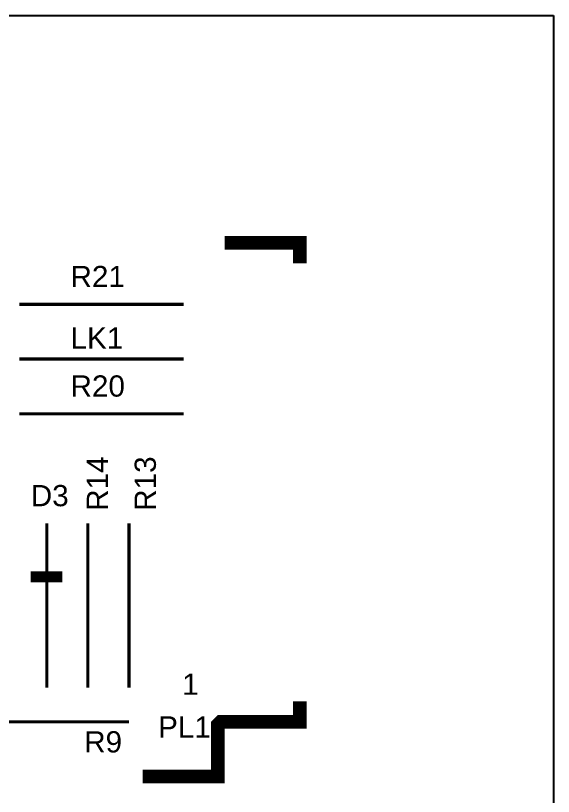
# Model space of a CAD drawing. Extents: x 0 to 395, y 0 to 270.
# Drawn here: x 345.1 to 395, y 197.5 to 270 of the extents above; entities that cross this region are included whole.
import ezdxf

# ---------------------------------------------------------------- set-up
doc = ezdxf.new("R2010")
doc.units = 0
doc.header["$LTSCALE"] = 0.3
for name, color, linetype in [('-BORDER', 141, 'CONTINUOUS'), ('RESIST', 1, 'CONTINUOUS'), ('SCREEN', 4, 'CONTINUOUS')]:
    doc.layers.add(name, color=color, linetype=linetype)
doc.styles.get("Standard").update_dxf_attribs({"font": 'Helvmf.shx'})

# ---------------------------------------------------------------- blocks, each defined once
blk = doc.blocks.new('R13A3')
at = {"layer": '-BORDER', "linetype": 'CONTINUOUS'}
for p, q in [((0, 270), (395, 270)), ((395, 270), (395, 64))]:
    blk.add_line(p, q, dxfattribs=at)

msp = doc.modelspace()

# ---------------------------------------------------------------- linework, layer by layer
at = {"layer": 'SCREEN'}
for points, const_width in [([(364.49, 248.92), (371.475, 248.92), (371.475, 247.015)], 1.27), ([(345.44, 243.205), (360.68, 243.205)], 0.3), ([(345.44, 238.125), (360.68, 238.125)], 0.3), ([(345.44, 233.045), (360.68, 233.045)], 0.3), ([(347.98, 222.885), (347.98, 207.645)], 0.3), ([(351.79, 222.885), (351.79, 207.645)], 0.3), ([(355.6, 222.885), (355.6, 207.645)], 0.3), ([(346.477, 217.921), (349.431, 217.921)], 1), ([(356.87, 199.39), (363.855, 199.39), (363.855, 204.207), (364.118, 204.47), (371.475, 204.47), (371.475, 206.375)], 1.27), ([(340.36, 204.47), (355.6, 204.47)], 0.3)]:
    msp.add_lwpolyline(points, dxfattribs=dict(at, const_width=const_width))

# ---------------------------------------------------------------- block references
at = {"layer": 'RESIST'}
msp.add_blockref('R13A3', (0, 0), dxfattribs=at)

# ---------------------------------------------------------------- texts
at = {"layer": 'SCREEN'}
for s, height, p in [('R21', 1.9698, (350.182, 244.805)), ('LK1', 1.9698, (350.182, 239.09)), ('R20', 1.9698, (350.182, 234.645)), ('D3', 1.9698, (346.495, 224.474)), ('1', 1.97, (360.542, 206.973)), ('PL1', 1.9698, (358.311, 203.006)), ('R9', 1.9698, (351.452, 201.625))]:
    msp.add_text(s, height=height, dxfattribs=at).set_placement(p)
for s, p in [('R14', (353.66, 224.05)), ('R13', (358.105, 224.05))]:
    msp.add_text(s, height=1.9698, rotation=90, dxfattribs=at).set_placement(p)

doc.saveas('drawing.dxf')
